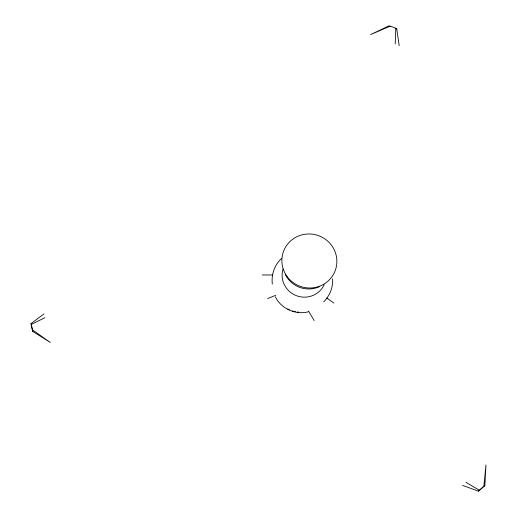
<?xml version="1.0" encoding="UTF-8"?>
<svg xmlns="http://www.w3.org/2000/svg" width="517" height="517" viewBox="0 0 517 517"><rect width="100%" height="100%" fill="white"/><g stroke="black" fill="none" stroke-linecap="round" stroke-linejoin="round"><path stroke-width="0.78" d="M395.214 43.9L395.828 28.28L393.146 27.149L388.894 25.85L370.553 34.626L390.27 26.141M478.458 491.15L484.862 485.528L485.961 464.938L483.873 486.251L478.458 491.15L462.631 485.444M323.687 301.844C329.775 295.892 333.213 287.323 332.593 278.792M281.681 258.364C274.54 264.723 271.179 274.624 272.317 284.04M31.039 323.597L32.571 329.93L50.304 342.448L32.784 331.442L31.847 328.03L31.039 323.597L43.939 313.903M483.873 486.251L484.862 485.528M31.337 324.385L44.914 317.716M267.625 298.561L275.658 295.336M308.197 311.829C295.472 315.183 281.067 308.617 275.322 296.771M262.171 274.966L272.549 274.999M297.314 311.99L298.567 312.106M294.205 311.454L295.446 311.693M395.369 28.584L396.752 28.874L399.176 45.67M292.389 310.924L293.598 311.279M287.756 308.933L289.436 309.799M465.991 482.342L479.343 490.226M395.828 28.28L396.752 28.874M326.699 297.954L333.853 303.059M308.513 311.021L314.174 320.572M32.571 329.93L32.784 331.442M324.178 284.731A22.069 21.559 19.8 0 1 296.39 295.672A22.069 21.559 19.8 0 1 283.051 268.989M319.183 286.78A25.747 25.152 19.8 0 1 317.438 287.471M316.85 287.678A25.747 25.152 19.8 0 1 285.352 274.598M287.019 276.427A27.582 26.949 19.8 0 0 334.434 272.472A27.582 26.949 19.8 0 0 306.633 234.059A27.582 26.949 19.8 0 0 287.019 276.427"/></g></svg>
